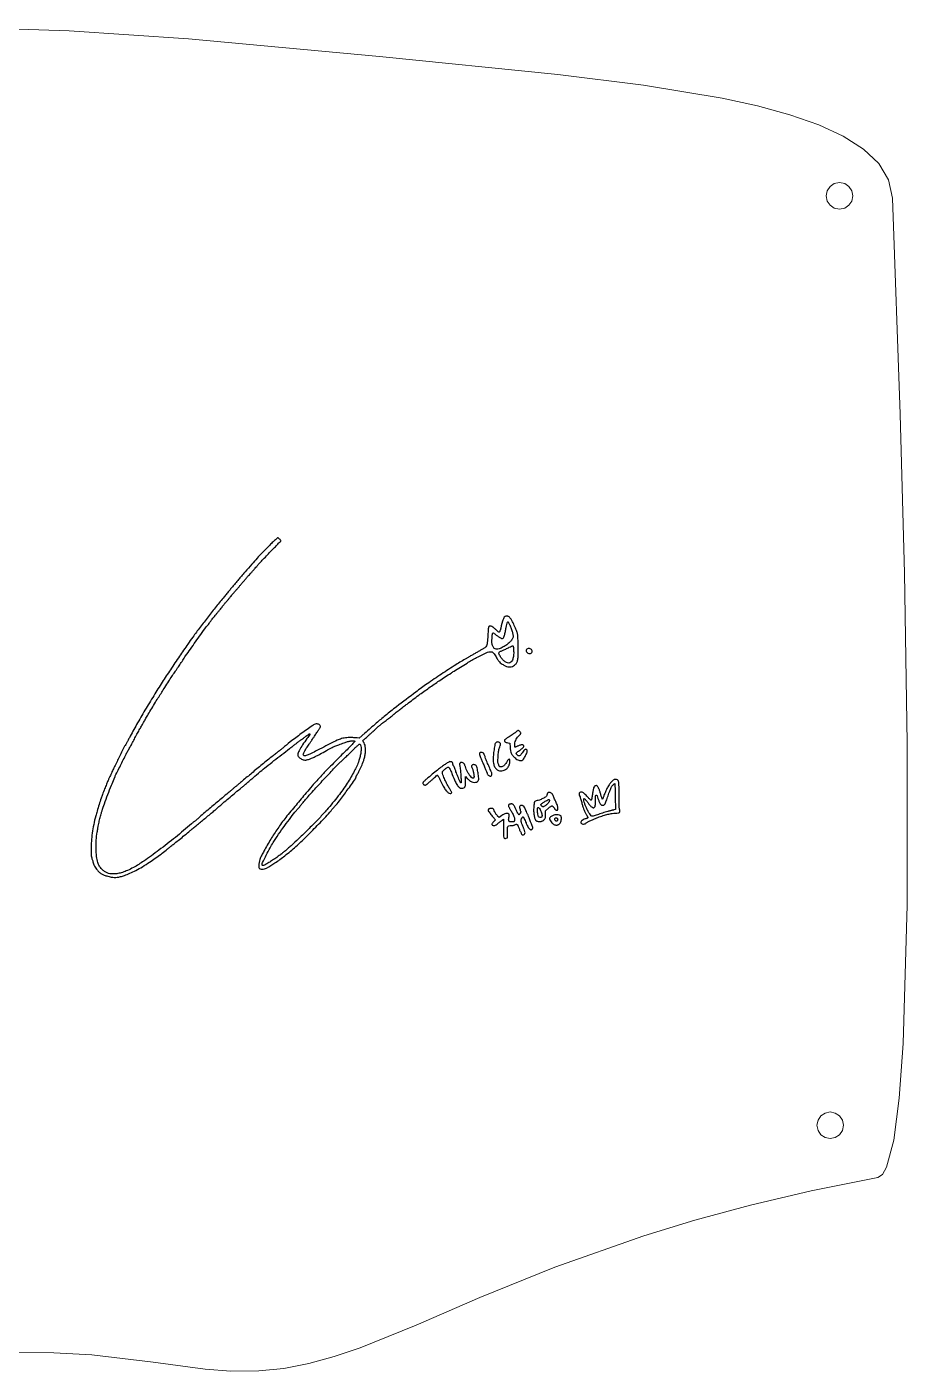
# Model space of a CAD drawing. Extents: x -219 to 329, y -29 to 491.
# Drawn here: x 57.1 to 135.1, y 243.7 to 362.7 of the extents above; entities that cross this region are included whole.
import ezdxf

# ---------------------------------------------------------------- set-up
doc = ezdxf.new("R2010")
doc.units = 0
doc.header["$MEASUREMENT"] = 0
doc.layers.get('0').update_dxf_attribs({"lineweight": 25, "true_color": 0xffffff})
doc.layers.add('Layer 1', color=7, linetype='BYLAYER', lineweight=5, true_color=0xffffff)

msp = doc.modelspace()

# ---------------------------------------------------------------- linework, layer by layer
at = {"color": 5, "true_color": 0x0000ff}
for points in [[(78.48, 316.61, 0.004495), (77.97, 316.09, 0.006115), (77.51, 315.61, 0.005534), (77.04, 315.08, 0.002839), (76.46, 314.42, -0.000094), (76.35, 314.29, -0.000046), (76.2, 314.12, -0.000045), (76.06, 313.95, -0.000066), (75.93, 313.8, 0.002058), (75.8, 313.64, 0.001431), (75.65, 313.47, 0.001443), (75.51, 313.3, 0.002982), (75.4, 313.17, -0.002163), (75.28, 313.02, -0.000525), (75.07, 312.77, -0.000538), (74.84, 312.49, -0.000536), (74.6, 312.2, 0.00417), (73.9, 311.35, 0.0035), (73.18, 310.43, 0.003519), (72.47, 309.51, 0.004387), (71.82, 308.64, 0.007785), (71.38, 308.02, 0.001735), (70.65, 306.94, 0.001876), (69.84, 305.75, 0.002433), (69.12, 304.64, 0.005765), (68.37, 303.45, 0.004825), (67.59, 302.17, 0.00488), (66.85, 300.9, 0.006477), (66.21, 299.72, -0.001253), (66.07, 299.46, -0.001869), (65.95, 299.24, -0.000783), (65.84, 299.04, -0.039809), (65.82, 299.01, 0.049856), (65.76, 298.92, 0.000238), (65.28, 297.95, 0.000888), (64.84, 297.06, 0.010154), (64.67, 296.71, -0.001344), (64.62, 296.6, -0.000633), (64.56, 296.46, -0.000627), (64.49, 296.31, -0.000884), (64.43, 296.18, 0.00786), (64.32, 295.94, 0.003374), (64.19, 295.61, 0.002733), (64.02, 295.2, 0.001398), (63.82, 294.69, 0.014538), (63.71, 294.38, 0.002674), (63.53, 293.81, 0.00303), (63.35, 293.22, 0.008098), (63.23, 292.8, 0.014383), (63.05, 292.04, 0.015913), (62.92, 291.29, 0.016453), (62.85, 290.56, 0.018087), (62.82, 289.86, 0.005035), (62.83, 289.48, 0.027007), (62.84, 289.27, 0.033283), (62.88, 289.09, 0.010204), (62.96, 288.82, 0.011761), (63.07, 288.48, 0.039797), (63.17, 288.27, 0.048655), (63.29, 288.1, 0.02471), (63.46, 287.91, 0.039925), (63.69, 287.72, 0.046887), (63.92, 287.59, 0.038988), (64.21, 287.49, 0.017611), (64.61, 287.39, 0.037566), (64.87, 287.36, 0.042056), (65.13, 287.37, 0.034347), (65.41, 287.43, 0.015077), (65.79, 287.54, 0.025358), (66.26, 287.73, 0.017152), (66.78, 287.98, 0.014959), (67.36, 288.31, 0.009911), (68, 288.72, 0.005173), (68.5, 289.06, 0.004618), (69.01, 289.43, 0.002574), (69.47, 289.77, 0.055267), (69.59, 289.88, -0.043791), (69.61, 289.9, -0.000922), (69.71, 289.98, -0.002134), (69.82, 290.07, -0.001436), (69.96, 290.18, 0.002714), (70.23, 290.4, 0.000885), (70.64, 290.72, 0.000844), (71.1, 291.1, 0.000732), (71.59, 291.51, -0.000391), (71.71, 291.6, -0.000038), (71.99, 291.83, -0.000048), (72.33, 292.11, -0.000038), (72.69, 292.41, 0.001223), (73.07, 292.72, 0.001211), (73.45, 293.04, 0.001187), (73.78, 293.31, 0.004701), (73.98, 293.49, -0.001337), (74.61, 294.04, -0.002588), (75.12, 294.47, -0.002823), (75.6, 294.87, -0.001989), (76.14, 295.32, 0.00313), (76.36, 295.5, 0.001548), (76.63, 295.73, 0.001537), (76.91, 295.97, 0.002249), (77.16, 296.18, -0.003919), (77.79, 296.73, -0.007147), (78.32, 297.16, -0.004336), (79.01, 297.7, -0.000658), (80.39, 298.77, -0.00051), (80.64, 298.96, -0.000542), (80.89, 299.15, -0.000515), (81.1, 299.31, -0.002502), (81.22, 299.4, 0.001064), (81.33, 299.48, 0.000483), (81.46, 299.58, 0.000479), (81.61, 299.69, 0.000657), (81.73, 299.78, -0.003543), (82.12, 300.07, -0.325683), (82.18, 300.07, -0.412163), (82.19, 300.01, -0.004074), (81.93, 299.65, 0.012096), (81.54, 299.09, 0.026458), (81.27, 298.64, 0.030382), (81.12, 298.29, 0.216563), (81.13, 298.12, 0.066269), (81.21, 298.01, 0.049453), (81.32, 297.92, 0.046243), (81.45, 297.84, 0.041973), (81.6, 297.78, 0.022847), (81.73, 297.75, 0.058166), (81.83, 297.75, 0.051453), (81.93, 297.77, 0.014855), (82.08, 297.81, 0.02157), (82.34, 297.91, 0.011329), (82.66, 298.06, 0.008065), (83.07, 298.27, 0.002893), (83.65, 298.59, -0.005346), (84.09, 298.83, -0.015619), (84.41, 298.98, -0.015332), (84.74, 299.11, -0.004999), (85.23, 299.29, -0.0232), (85.53, 299.38, -0.028713), (85.82, 299.44, -0.027255), (86.06, 299.45, -0.204456), (86.16, 299.41, -0.40651), (86.16, 299.39, -0.00077), (85.84, 299.05, -0.004376), (85.48, 298.67, -0.002624), (85.03, 298.23, 0.001863), (84.54, 297.74, 0.001565), (84.02, 297.21, 0.001579), (83.55, 296.73, 0.004362), (83.22, 296.39, 0.004615), (82.8, 295.92, 0.005074), (82.39, 295.46, 0.003172), (81.86, 294.84, 0.000686), (80.96, 293.77, 0.008283), (80.05, 292.66, 0.014102), (79.34, 291.69, 0.015288), (78.73, 290.75, 0.012312), (78.12, 289.7, 0.008064), (77.92, 289.32, 0.026214), (77.8, 289.05, 0.034346), (77.73, 288.82, 0.023669), (77.68, 288.55, 0.03203), (77.67, 288.31, 0.135195), (77.7, 288.18, 0.187691), (77.8, 288.11, 0.073257), (77.96, 288.09, 0.129839), (78.36, 288.19, 0.018307), (79.09, 288.64, 0.018825), (79.97, 289.28, 0.012023), (80.95, 290.09, 0.017401), (81.54, 290.64, 0.003309), (82.58, 291.68, 0.002983), (83.6, 292.74, 0.022764), (84.06, 293.26, -0.004912), (84.13, 293.36, -0.003865), (84.22, 293.46, -0.003908), (84.31, 293.56, -0.009622), (84.37, 293.63, 0.028304), (84.8, 294.13, 0.00583), (85.5, 295.08, 0.002029), (86.22, 296.1, 0.155366), (86.28, 296.28, -0.10168), (86.29, 296.31, -0.016957), (86.31, 296.35, -0.017983), (86.34, 296.4, -0.015076), (86.37, 296.45, 0.041165), (86.53, 296.73, 0.009596), (86.75, 297.21, 0.009841), (86.95, 297.71, 0.036814), (87.04, 298.04, 0.032392), (87.1, 298.39, 0.03415), (87.11, 298.75, 0.036837), (87.07, 299.06, 0.08926), (86.98, 299.27, -0.006811), (86.94, 299.34, -0.009556), (86.91, 299.39, -0.006314), (86.89, 299.44, -0.116232), (86.88, 299.46, -0.204547), (86.89, 299.48, -0.001817), (86.99, 299.58, -0.005867), (87.12, 299.69, -0.003708), (87.26, 299.82, 0.00259), (87.43, 299.97, 0.001583), (87.63, 300.15, 0.001586), (87.83, 300.33, 0.002817), (87.99, 300.48, -0.005101), (88.24, 300.71, -0.010072), (88.45, 300.88, -0.00859), (88.68, 301.07, -0.002766), (89.03, 301.33, 0.004107), (89.16, 301.44, 0.002876), (89.32, 301.56, 0.002901), (89.47, 301.68, 0.006044), (89.58, 301.78, -0.006686), (89.69, 301.87, -0.003032), (89.84, 301.99, -0.003001), (90.01, 302.12, -0.004109), (90.15, 302.23, 0.000572), (90.31, 302.35, 0.000367), (90.48, 302.48, 0.000368), (90.65, 302.61, 0.000691), (90.79, 302.71, -0.00372), (91.82, 303.49, -0.005616), (92.73, 304.14, -0.005724), (93.64, 304.77, -0.004087), (94.68, 305.45, -0.00478), (94.95, 305.62, -0.000658), (95.52, 305.98, -0.000805), (96.11, 306.34, -0.002234), (96.52, 306.59, -0.014642), (96.95, 306.83, -0.010055), (97.45, 307.08, -0.007299), (97.92, 307.29, -0.075573), (98.13, 307.34, -0.083681), (98.27, 307.34, -0.131746), (98.38, 307.28, -0.061115), (98.5, 307.14, -0.007453), (98.72, 306.79, 0.021234), (98.89, 306.54, 0.04794), (99.04, 306.37, 0.048297), (99.22, 306.24, 0.021844), (99.48, 306.09, 0.051588), (99.71, 306.01, 0.07906), (99.91, 305.99, 0.083654), (100.11, 306.03, 0.065188), (100.29, 306.14, 0.078805), (100.48, 306.33, 0.098124), (100.58, 306.56, 0.047969), (100.62, 306.93, 0.006719), (100.63, 307.69, 0.003974), (100.62, 308.09, 0.00516), (100.61, 308.47, 0.003918), (100.6, 308.78, 0.045951), (100.58, 308.9, 0.036264), (100.48, 309.21, 0.010592), (100.28, 309.66, 0.009259), (100.07, 310.11, 0.059311), (99.93, 310.31, 0.023874), (99.85, 310.4, 0.060363), (99.78, 310.45, 0.073862), (99.71, 310.48, 0.052423), (99.63, 310.49, 0.140343), (99.47, 310.45, 0.149569), (99.35, 310.33, 0.042674), (99.25, 310.06, 0.002813), (99.02, 309.23, -0.019193), (99, 309.16, -0.028713), (98.98, 309.11, -0.02796), (98.95, 309.07, -0.256082), (98.94, 309.06, -0.169338), (98.91, 309.07, -0.005287), (98.83, 309.13, -0.009776), (98.74, 309.22, -0.006554), (98.63, 309.31, 0.017453), (98.44, 309.48, 0.057408), (98.3, 309.57, 0.08966), (98.18, 309.6, 0.102335), (98.07, 309.59, 0.202822), (98.02, 309.55, 0.074587), (97.99, 309.46, 0.027086), (97.97, 309.28, 0.002807), (97.95, 308.86, -0.006665), (97.91, 308.32, -0.035005), (97.87, 308.03, -0.067619), (97.81, 307.85, -0.107344), (97.7, 307.72, -0.027129), (97.62, 307.67, -0.002614), (97.41, 307.54, -0.003319), (97.16, 307.39, -0.002616), (96.89, 307.23, 0.000031), (96.61, 307.08, 0.000038), (96.35, 306.93, 0.000032), (96.13, 306.8, 0.000266), (96.04, 306.75, 0.012478), (95.11, 306.19, 0.004729), (93.84, 305.36, 0.004798), (92.56, 304.49, 0.009668), (91.57, 303.77, 0.001457), (89.85, 302.47, 0.006731), (88.87, 301.69, 0.009228), (88.06, 301.01, 0.004611), (87.05, 300.12), (86.56, 299.68), (86.36, 299.71, 0.025343), (86.26, 299.72, 0.00665), (86.09, 299.73, 0.006737), (85.9, 299.74, 0.006858), (85.71, 299.74, 0.043517), (85.22, 299.7, 0.050447), (84.78, 299.57, 0.02243), (84.14, 299.28, 0.002332), (82.69, 298.53, -0.006352), (82.17, 298.27, -0.033434), (81.87, 298.15, -0.075072), (81.7, 298.12, -0.316166), (81.61, 298.18, -0.186867), (81.61, 298.29, -0.026628), (81.71, 298.5, -0.02249), (81.87, 298.79, -0.008855), (82.13, 299.17, 0.001933), (82.28, 299.4, 0.001532), (82.45, 299.65, 0.001548), (82.6, 299.87, 0.003871), (82.71, 300.04, -0.002225), (82.8, 300.19, -0.002089), (82.9, 300.33, -0.002077), (82.99, 300.46, -0.007201), (83.04, 300.54, 0.021135), (83.1, 300.63, 0.071152), (83.12, 300.68, 0.104419), (83.12, 300.73, 0.082637), (83.11, 300.79, 0.097126), (83.04, 300.87, 0.072282), (82.95, 300.92, 0.07157), (82.84, 300.95, 0.091151), (82.73, 300.95, 0.092754), (82.44, 300.81, 0.003325), (81.43, 300.09, 0.006751), (80.45, 299.35, 0.018223), (79.78, 298.8, -0.015087), (79.71, 298.74, -0.000722), (79.49, 298.57, -0.001182), (79.22, 298.36, -0.00085), (78.93, 298.13, 0.00419), (78.56, 297.84, 0.001884), (78.09, 297.46, 0.001865), (77.6, 297.06, 0.002539), (77.16, 296.69, -0.000005), (76.74, 296.34, -0.000005), (76.32, 295.99, -0.000005), (75.95, 295.68, -0.00002), (75.73, 295.49, -0.001301), (75.54, 295.34, -0.000843), (75.33, 295.16, -0.000847), (75.12, 294.98, -0.001606), (74.95, 294.85, 0.00532), (74.44, 294.42, 0.000997), (73.51, 293.63, 0.000478), (72.53, 292.8, 0.017956), (72.32, 292.6, -0.02066), (72.29, 292.57, -0.003728), (72.22, 292.52, -0.004015), (72.14, 292.45, -0.003624), (72.05, 292.38, 0.003541), (71.96, 292.32, 0.002823), (71.87, 292.24, 0.002853), (71.78, 292.17, 0.007189), (71.72, 292.11, -0.009053), (70.29, 290.91, -0.009075), (68.82, 289.77, -0.009246), (67.49, 288.81, -0.029561), (66.56, 288.24, -0.016907), (66.05, 287.98, -0.028201), (65.59, 287.81, -0.033071), (65.19, 287.71, -0.042986), (64.8, 287.67, -0.037222), (64.49, 287.69, -0.061856), (64.24, 287.76, -0.062432), (64.02, 287.89, -0.03869), (63.78, 288.09, -0.016468), (63.65, 288.24, -0.038894), (63.55, 288.37, -0.041853), (63.49, 288.5, -0.021991), (63.43, 288.67, -0.044185), (63.31, 289.22, -0.024658), (63.26, 289.91, -0.023468), (63.27, 290.65, -0.024697), (63.36, 291.37, 0.000055), (63.39, 291.54, 0.000062), (63.42, 291.7, 0.000057), (63.44, 291.84, 0.000344), (63.45, 291.91, -0.016308), (63.5, 292.14, -0.003104), (63.6, 292.57, -0.003352), (63.71, 292.99, -0.012142), (63.79, 293.26, -0.009748), (64, 293.89, -0.00439), (64.3, 294.71, -0.004322), (64.62, 295.52, -0.011913), (64.86, 296.08, 0.005047), (64.89, 296.15, 0.007084), (64.92, 296.22, 0.004449), (64.94, 296.28, 0.090498), (64.94, 296.3, -0.116343), (64.96, 296.35, -0.000111), (65.48, 297.39, -0.000246), (65.99, 298.41, -0.050327), (66.05, 298.5, 0.041575), (66.07, 298.54, 0.000349), (66.24, 298.85, 0.001238), (66.43, 299.2, 0.000797), (66.65, 299.61, -0.001512), (66.87, 300.03, -0.001853), (67.09, 300.42, -0.00154), (67.27, 300.75, -0.013302), (67.36, 300.89, 0.005856), (67.42, 301.01, 0.002681), (67.51, 301.15, 0.002655), (67.6, 301.31, 0.003661), (67.68, 301.45, -0.00669), (67.88, 301.8, -0.002226), (68.19, 302.32, -0.002281), (68.52, 302.87, -0.003572), (68.81, 303.33, -0.000572), (69.35, 304.18, -0.001977), (69.7, 304.73, -0.002931), (69.97, 305.15, -0.003543), (70.23, 305.54, 0.000776), (70.42, 305.81, 0.000308), (70.67, 306.19, 0.000305), (70.94, 306.59, 0.000383), (71.19, 306.97, -0.003659), (71.62, 307.58, -0.003197), (72.07, 308.23, -0.003118), (72.54, 308.88, -0.00303), (73.02, 309.53, 0.00052), (73.14, 309.68, 0.000428), (73.26, 309.85, 0.000432), (73.37, 310, 0.001152), (73.45, 310.11, -0.008489), (73.53, 310.22, -0.002626), (73.67, 310.38, -0.002626), (73.81, 310.56, -0.002885), (73.96, 310.74, 0.002515), (74.11, 310.92, 0.001988), (74.27, 311.11, 0.00201), (74.41, 311.29, 0.005001), (74.52, 311.43, -0.003998), (74.61, 311.54, -0.003756), (74.7, 311.66, -0.003737), (74.78, 311.76, -0.012929), (74.84, 311.82, 0.009341), (74.9, 311.88, 0.003272), (74.97, 311.97, 0.003247), (75.05, 312.07, 0.003792), (75.13, 312.17, -0.003879), (75.22, 312.27, -0.002125), (75.32, 312.4, -0.002118), (75.43, 312.52, -0.003379), (75.52, 312.63, 0.002832), (75.63, 312.75, 0.00092), (75.78, 312.94, 0.000917), (75.96, 313.14, 0.001032), (76.12, 313.34, -0.002604), (76.29, 313.54, -0.001814), (76.49, 313.77, -0.001829), (76.68, 313.99, -0.003789), (76.83, 314.16, 0.003242), (76.98, 314.32, 0.001837), (77.16, 314.52, 0.001834), (77.33, 314.73, 0.003019), (77.48, 314.9, -0.01196), (77.66, 315.11, -0.002805), (77.97, 315.44, -0.002889), (78.34, 315.82, -0.002836), (78.71, 316.21, 0.001959), (79.06, 316.56, 0.003164), (79.35, 316.87, 0.000573), (79.61, 317.14, 0.191236), (79.62, 317.16, 0.192031), (79.6, 317.21, 0.014779), (79.49, 317.31, 0.015389), (79.39, 317.41, 0.174552), (79.33, 317.43, 0.192096), (79.31, 317.42, 0.000716), (79.07, 317.19, 0.00355), (78.79, 316.93, 0.002206)], [(99.88, 309.71, -0.018743), (100.01, 309.39, -0.02062), (100.11, 309.06, -0.019147), (100.18, 308.78, -0.117407), (100.17, 308.64, -0.076493), (100.07, 308.41, -0.049274), (99.88, 308.18, -0.042956), (99.62, 307.96, -0.031045), (99.3, 307.76, -0.030933), (98.94, 307.59, -0.114963), (98.69, 307.56, -0.17351), (98.51, 307.64, -0.095013), (98.38, 307.84, -0.03249), (98.33, 307.97, -0.047757), (98.3, 308.09, -0.032586), (98.3, 308.24, -0.007674), (98.31, 308.5, -0.003289), (98.34, 308.9, -0.08117), (98.37, 309, -0.432801), (98.42, 309.02, -0.071181), (98.51, 308.96, 0.025942), (98.69, 308.81, 0.017666), (98.9, 308.66, 0.013304), (99.11, 308.53, 0.131275), (99.2, 308.51, 0.16657), (99.3, 308.54, 0.11862), (99.37, 308.63, 0.054916), (99.42, 308.8, 0.010593), (99.49, 309.12, -0.005613), (99.56, 309.5, -0.016211), (99.62, 309.76, -0.014484), (99.68, 309.95, -0.322834), (99.72, 309.98, -0.248967), (99.74, 309.97, -0.01309), (99.78, 309.9, -0.018113), (99.83, 309.81, -0.011943)], [(100.23, 307.31, -0.034244), (100.2, 306.91, -0.070775), (100.11, 306.6, -0.105763), (99.98, 306.41, -0.185041), (99.8, 306.34, -0.115658), (99.59, 306.39, -0.060163), (99.36, 306.54, -0.053268), (99.15, 306.76, -0.046341), (98.98, 307.04, -0.047518), (98.92, 307.19, -0.214147), (98.93, 307.28, -0.137792), (99.01, 307.35, -0.016484), (99.24, 307.45, 0.007322), (99.36, 307.51, 0.003487), (99.52, 307.58, 0.003456), (99.68, 307.66, 0.004903), (99.83, 307.73, -0.004069), (100.04, 307.83, -0.066062), (100.11, 307.86, -0.239528), (100.16, 307.85, -0.113997), (100.19, 307.8, -0.063742), (100.2, 307.74, -0.009075), (100.21, 307.62, -0.010203), (100.22, 307.47, -0.00854)], [(101.4, 307.58, 0.228613), (101.33, 307.47, 0.174541), (101.36, 307.33, 0.135788), (101.49, 307.21, 0.144258), (101.66, 307.18, 0.078686), (101.78, 307.21, 0.160613), (101.85, 307.28, 0.169547), (101.87, 307.37, 0.089645), (101.83, 307.48, 0.113459), (101.75, 307.57, 0.094438), (101.64, 307.62, 0.092118), (101.52, 307.62, 0.101231)], [(100.29, 300.13, -0.008515), (100.16, 300.03, -0.005662), (100, 299.92, -0.0057), (99.84, 299.82, -0.01108), (99.71, 299.74, 0.013146), (99.6, 299.67, 0.01693), (99.51, 299.6, 0.014801), (99.43, 299.54, 0.124328), (99.41, 299.51, 0.196823), (99.41, 299.43, 0.124699), (99.46, 299.36, 0.08483), (99.56, 299.31, 0.04798), (99.7, 299.28), (99.89, 299.25), (99.91, 298.88, 0.032014), (99.95, 298.58, 0.062622), (100.02, 298.35, 0.063576), (100.15, 298.15, 0.033966), (100.35, 297.94, 0.037863), (100.51, 297.81, 0.058701), (100.67, 297.73, 0.070029), (100.81, 297.7, 0.095827), (100.95, 297.72, 0.167139), (101.1, 297.83, 0.032994), (101.28, 298.14, 0.0316), (101.42, 298.46, 0.211613), (101.41, 298.63, 0.166138), (101.33, 298.7, 0.225726), (101.24, 298.7, 0.111445), (101.12, 298.61, 0.03297), (101, 298.42, -0.030984), (100.86, 298.22, -0.123916), (100.75, 298.13, -0.220181), (100.64, 298.13, -0.119089), (100.54, 298.21, -0.013549), (100.5, 298.25, -0.016889), (100.48, 298.3, -0.01524), (100.46, 298.33, -0.111218), (100.45, 298.35, -0.224743), (100.46, 298.37, -0.004288), (100.55, 298.45, -0.009512), (100.66, 298.54, -0.006118), (100.8, 298.64, 0.019134), (101.03, 298.83, 0.098237), (101.13, 298.96, 0.286567), (101.12, 299.04, 0.170203), (101.03, 299.1, 0.085305), (100.96, 299.11, 0.036208), (100.88, 299.09, 0.029888), (100.77, 299.06, 0.017641), (100.65, 299.01, -0.006311), (100.55, 298.97, -0.00851), (100.46, 298.93, -0.006134), (100.38, 298.9, -0.086595), (100.35, 298.89, -0.34899), (100.33, 298.91, -0.040495), (100.32, 298.97, -0.030475), (100.32, 299.05, -0.012021), (100.33, 299.17, -0.045673), (100.37, 299.39, -0.048276), (100.45, 299.59, -0.047788), (100.57, 299.77, -0.043103), (100.73, 299.94, 0.030243), (100.78, 299.99, 0.032527), (100.82, 300.05, 0.034442), (100.86, 300.1, 0.114057), (100.86, 300.14, 0.159398), (100.84, 300.2, 0.045056), (100.78, 300.28, 0.045292), (100.69, 300.35, 0.145355), (100.63, 300.37, 0.148787), (100.6, 300.36, 0.003474), (100.51, 300.3, 0.007397), (100.41, 300.22, 0.004913)], [(86.7, 298.98, -0.073943), (86.73, 298.76, -0.024744), (86.7, 298.43, -0.024085), (86.63, 298.06, -0.025842), (86.53, 297.7, -0.038272), (86.12, 296.76, -0.023417), (85.5, 295.7, -0.020575), (84.69, 294.57, -0.014475), (83.69, 293.35, -0.011259), (83.03, 292.62, -0.004985), (82.11, 291.68, -0.004913), (81.19, 290.78, -0.013503), (80.52, 290.17, -0.00117), (80.22, 289.9, -0.00173), (79.95, 289.67, -0.00077), (79.72, 289.48, -0.034138), (79.67, 289.44, 0.012369), (79.63, 289.41, 0.001192), (79.52, 289.34, 0.001516), (79.39, 289.24, 0.001197), (79.25, 289.14, -0.009049), (78.89, 288.89, -0.010493), (78.54, 288.67, -0.009174), (78.24, 288.49, -0.06701), (78.09, 288.43, -0.023532), (78.01, 288.41, -0.179791), (77.98, 288.42, -0.219733), (77.96, 288.45, -0.036477), (77.96, 288.51, -0.114347), (78, 288.67, -0.003113), (78.33, 289.34, -0.007172), (78.67, 289.98, -0.017046), (78.94, 290.45, -0.008794), (79.42, 291.18, -0.006857), (79.96, 291.95, -0.006983), (80.51, 292.68, -0.01172), (80.99, 293.28, 0.000435), (81.18, 293.5, 0.000332), (81.39, 293.75, 0.000336), (81.59, 293.98, 0.00079), (81.73, 294.16, -0.009264), (82.39, 294.92, -0.004191), (83.29, 295.9, -0.00419), (84.2, 296.87, -0.009312), (84.91, 297.58, 0.000836), (85.13, 297.8, 0.00042), (85.42, 298.07, 0.000417), (85.71, 298.36, 0.000618), (85.96, 298.61, -0.004803), (86.18, 298.82, -0.007404), (86.38, 299, -0.003057), (86.55, 299.16, -0.181069), (86.59, 299.17, -0.219077), (86.62, 299.16, -0.044277), (86.65, 299.12, -0.039202), (86.68, 299.06, -0.027849)], [(98.64, 299.29, 0.151519), (98.57, 299.16, 0.00747), (98.49, 298.67, 0.013063), (98.43, 298.17, 0.030632), (98.41, 297.79, 0.047896), (98.46, 297.39, 0.086222), (98.58, 297.09, 0.108063), (98.77, 296.89, 0.114511), (99.03, 296.8, 0.107253), (99.31, 296.82, 0.096697), (99.58, 296.96, 0.093246), (99.78, 297.2, 0.091513), (99.88, 297.49, 0.036352), (99.9, 297.74, 0.373906), (99.83, 297.82, 0.278706), (99.73, 297.77, 0.028211), (99.58, 297.54, -0.028167), (99.46, 297.35, -0.064455), (99.35, 297.24, -0.084644), (99.23, 297.17, -0.087502), (99.1, 297.15, -0.058562), (99.03, 297.15, -0.118382), (98.98, 297.18, -0.091462), (98.94, 297.23, -0.025709), (98.9, 297.32, -0.091679), (98.84, 297.58, -0.01996), (98.85, 298.05, -0.021386), (98.89, 298.52, -0.06135), (98.97, 298.84, 0.011883), (99.04, 299.03, 0.069078), (99.06, 299.13, 0.12702), (99.05, 299.21, 0.083929), (99, 299.28, 0.107413), (98.92, 299.33, 0.085007), (98.82, 299.35, 0.086172), (98.72, 299.34, 0.115442)], [(94.15, 297.37, 0.010678), (93.86, 297.16, 0.003919), (93.48, 296.86, 0.003519), (93.02, 296.49, 0.002486), (92.51, 296.07, 0.011929), (92.4, 295.97, 0.01466), (92.3, 295.88, 0.013117), (92.22, 295.79, 0.095313), (92.19, 295.75, 0.169721), (92.19, 295.67, 0.118111), (92.24, 295.6, 0.100138), (92.32, 295.55, 0.092107), (92.41, 295.54, 0.160323), (92.46, 295.55, 0.007553), (92.61, 295.66, 0.011798), (92.78, 295.81, 0.008151), (92.96, 295.97, -0.004428), (93.15, 296.14, -0.006812), (93.31, 296.28, -0.002746), (93.45, 296.4, -0.168394), (93.48, 296.41, -0.275888), (93.51, 296.39, -0.003659), (93.6, 296.23, -0.009213), (93.7, 296.03, -0.005771), (93.82, 295.79, 0.016099), (94.05, 295.34, 0.042309), (94.26, 295.04, 0.063174), (94.44, 294.86, 0.162103), (94.62, 294.8, 0.114471), (94.71, 294.82, 0.319438), (94.74, 294.88, 0.104477), (94.7, 294.98, 0.012216), (94.57, 295.2, -0.028026), (94.4, 295.49, -0.011279), (94.19, 295.91, -0.010109), (94.01, 296.32, -0.051061), (93.94, 296.57, -0.03635), (93.93, 296.67, -0.123085), (93.94, 296.74, -0.088561), (93.99, 296.8, -0.013594), (94.1, 296.91, -0.007391), (94.3, 297.07, -0.081017), (94.39, 297.12, -0.217555), (94.45, 297.12, -0.09874), (94.52, 297.06, -0.054903), (94.56, 297, -0.0066), (94.63, 296.85, -0.007792), (94.71, 296.67, -0.006336), (94.79, 296.47, 0.009914), (95.06, 295.84, 0.048221), (95.25, 295.5, 0.095886), (95.43, 295.32, 0.145431), (95.64, 295.26, 0.071246), (95.82, 295.29, 0.199518), (95.91, 295.36, 0.113661), (95.95, 295.51, 0.016774), (95.96, 295.84), (95.95, 296.29), (96.12, 296.13, 0.006643), (96.19, 296.06, 0.00496), (96.28, 295.98, 0.005015), (96.36, 295.92, 0.011378), (96.42, 295.87, 0.112577), (96.61, 295.78, 0.090262), (96.84, 295.78, 0.101591), (97.03, 295.85, 0.191134), (97.12, 295.98, 0.092637), (97.13, 296.16, 0.007467), (97.07, 296.61, 0.007296), (96.99, 297.06, 0.096525), (96.93, 297.22, 0.104975), (96.86, 297.29, 0.07915), (96.76, 297.33, 0.080384), (96.66, 297.35, 0.115078), (96.57, 297.32, 0.1211), (96.52, 297.27, 0.155547), (96.5, 297.21, 0.078074), (96.52, 297.12, 0.014883), (96.58, 296.96, -0.028814), (96.62, 296.86, -0.013706), (96.65, 296.73, -0.013535), (96.68, 296.59, -0.018694), (96.7, 296.47, -0.008752), (96.72, 296.31, -0.052993), (96.71, 296.23, -0.119278), (96.7, 296.18, -0.149521), (96.66, 296.15, -0.109096), (96.62, 296.15, -0.060814), (96.58, 296.15, -0.054951), (96.53, 296.18, -0.051236), (96.49, 296.21, -0.053718), (96.36, 296.36, -0.02101), (96.21, 296.59, -0.021185), (96.07, 296.84, -0.037538), (95.98, 297.06, 0.005786), (95.95, 297.17, 0.006235), (95.91, 297.28, 0.005919), (95.88, 297.37, 0.029486), (95.85, 297.42, 0.127583), (95.79, 297.49, 0.09101), (95.68, 297.53, 0.094772), (95.57, 297.54, 0.155283), (95.49, 297.49, 0.104983), (95.46, 297.44, 0.084175), (95.44, 297.37, 0.040668), (95.45, 297.27, 0.00659), (95.48, 297.07, -0.01638), (95.53, 296.66, -0.011377), (95.56, 296.19, -0.00554), (95.58, 295.76, -0.671547), (95.54, 295.74, -0.101508), (95.48, 295.83, -0.002249), (95.29, 296.29, -0.005282), (95.12, 296.72, -0.022683), (95.03, 296.99, 0.02301), (95, 297.07, 0.023198), (94.97, 297.14, 0.023771), (94.94, 297.2, 0.080906), (94.91, 297.24, -0.087088), (94.88, 297.27, -0.043474), (94.86, 297.32, -0.041402), (94.84, 297.37, -0.04786), (94.84, 297.42, 0.085826), (94.82, 297.51, 0.149815), (94.78, 297.56, 0.117048), (94.71, 297.6, 0.041881), (94.59, 297.61, 0.108759), (94.53, 297.59, 0.014771), (94.42, 297.54, 0.016434), (94.28, 297.46, 0.013194)], [(97.22, 298.4, 0.191703), (97.19, 298.34, 0.063136), (97.2, 298.23, 0.040376), (97.25, 298.08, 0.013905), (97.34, 297.86, -0.006109), (97.41, 297.71, -0.003179), (97.49, 297.52, -0.00316), (97.58, 297.32, -0.004816), (97.65, 297.15, 0.002864), (97.71, 296.99, 0.00397), (97.76, 296.86, 0.002494), (97.81, 296.74, 0.049155), (97.83, 296.71, -0.049529), (97.84, 296.68, -0.014419), (97.86, 296.64, -0.01434), (97.88, 296.59, -0.014883), (97.89, 296.54, 0.11406), (97.94, 296.45, 0.077158), (98.02, 296.37, 0.080885), (98.13, 296.33, 0.155843), (98.22, 296.33, 0.221534), (98.27, 296.38, 0.064828), (98.29, 296.49, 0.059859), (98.28, 296.62, 0.083668), (98.25, 296.72, -0.023625), (98.15, 296.93, -0.003417), (97.97, 297.35, -0.003669), (97.79, 297.78, -0.0195), (97.71, 298.02, 0.014389), (97.67, 298.12, 0.014818), (97.63, 298.22, 0.014697), (97.59, 298.31, 0.059077), (97.56, 298.35, 0.122489), (97.49, 298.4, 0.057534), (97.39, 298.43, 0.058309), (97.28, 298.43, 0.175605)], [(108.89, 295.83, 0.043441), (108.72, 295.62, 0.020043), (108.53, 295.31, 0.019309), (108.36, 294.95, 0.021691), (108.22, 294.6, -0.007258), (108.18, 294.49, -0.011583), (108.14, 294.39, -0.005525), (108.1, 294.3, -0.293332), (108.09, 294.29, -0.30772), (108.07, 294.3, -0.004486), (108.04, 294.4, -0.010462), (108, 294.51, -0.006492), (107.95, 294.65, 0.000108), (107.91, 294.8, 0.000107), (107.87, 294.95, 0.000105), (107.83, 295.07, 0.000424), (107.8, 295.15, 0.048445), (107.75, 295.28, 0.05011), (107.68, 295.39, 0.055714), (107.6, 295.47, 0.166605), (107.53, 295.49, 0.142807), (107.42, 295.46, 0.13394), (107.34, 295.37, 0.067053), (107.28, 295.21, 0.014238), (107.23, 294.91, -0.002229), (107.17, 294.52, -0.016725), (107.14, 294.33, -0.031259), (107.11, 294.23, -0.315905), (107.07, 294.2, -0.174532), (107.05, 294.21, -0.011209), (106.99, 294.26, -0.015315), (106.93, 294.32, -0.010743), (106.86, 294.4, 0.014286), (106.56, 294.71, 0.058762), (106.35, 294.88, 0.124403), (106.2, 294.92, 0.212787), (106.07, 294.88, 0.091582), (106.04, 294.82, 0.121637), (106.02, 294.77, 0.054101), (106.04, 294.68, 0.006541), (106.1, 294.49, -0.003621), (106.14, 294.35, -0.001935), (106.19, 294.17, -0.001926), (106.25, 293.98, -0.003006), (106.29, 293.82, 0.013958), (106.37, 293.56, 0.019753), (106.46, 293.33, 0.020204), (106.56, 293.12, 0.015673), (106.68, 292.89, -0.011125), (106.73, 292.82, -0.013854), (106.76, 292.75, -0.012135), (106.79, 292.69, -0.095211), (106.8, 292.66, -0.259453), (106.78, 292.63, -0.027431), (106.73, 292.6, -0.028378), (106.65, 292.57, -0.018884), (106.56, 292.54, 0.051297), (106.37, 292.46, 0.08396), (106.24, 292.36, 0.13005), (106.18, 292.25, 0.238059), (106.2, 292.16, 0.156224), (106.28, 292.1, 0.075289), (106.42, 292.09, 0.072996), (106.55, 292.11, 0.12233), (106.65, 292.18, -0.078929), (106.75, 292.26, -0.016283), (106.97, 292.37, -0.013207), (107.27, 292.5, -0.005148), (107.69, 292.67, -0.013672), (108.15, 292.83, -0.017712), (108.57, 292.95, -0.019745), (108.95, 293.03, -0.040596), (109.24, 293.05, 0.028459), (109.48, 293.07, 0.166417), (109.59, 293.12, 0.210729), (109.63, 293.22, 0.048565), (109.6, 293.4, -0.045527), (109.58, 293.52, -0.003253), (109.57, 293.86, -0.004555), (109.56, 294.26, -0.003423), (109.56, 294.71, 0.003759), (109.55, 295.56, 0.05336), (109.51, 295.86, 0.192863), (109.42, 295.99, 0.145886), (109.25, 296.04, 0.051786), (109.15, 296.03, 0.079533), (109.08, 296, 0.0579), (109, 295.94, 0.016306)], [(109.22, 294.51), (109.24, 293.38), (109.09, 293.34, -0.008565), (109.01, 293.32, -0.003345), (108.91, 293.29, -0.00331), (108.79, 293.26, -0.00411), (108.68, 293.23, 0.016538), (108.55, 293.2, 0.004393), (108.34, 293.13, 0.004451), (108.1, 293.06, 0.004571), (107.86, 292.98, -0.005326), (107.64, 292.9, -0.007112), (107.43, 292.84, -0.005158), (107.26, 292.79, -0.07043), (107.2, 292.78, -0.199174), (107.09, 292.82, -0.037137), (106.96, 292.98, -0.032246), (106.82, 293.21, -0.018307), (106.67, 293.51, -0.018518), (106.56, 293.77, -0.021012), (106.48, 294.03, -0.01498), (106.43, 294.26, -0.252504), (106.45, 294.33, -0.400109), (106.49, 294.33, -0.021865), (106.6, 294.22, -0.022274), (106.73, 294.07, -0.010027), (106.89, 293.85, 0.026211), (106.96, 293.77, 0.02114), (107.03, 293.69, 0.021627), (107.11, 293.62, 0.050172), (107.17, 293.58, 0.015937), (107.26, 293.54, 0.105048), (107.3, 293.53, 0.151486), (107.34, 293.54, 0.044749), (107.39, 293.58, 0.118329), (107.43, 293.64, 0.045615), (107.45, 293.74, 0.026504), (107.46, 293.89, 0.006246), (107.46, 294.14, -0.006405), (107.47, 294.37, -0.021716), (107.48, 294.52, -0.027773), (107.49, 294.62, -0.260604), (107.52, 294.65, -0.145461), (107.55, 294.65, -0.102203), (107.57, 294.64, -0.085578), (107.59, 294.62, -0.067107), (107.61, 294.59, 0.013205), (107.69, 294.35, 0.010761), (107.78, 294.11, 0.007614), (107.88, 293.89, 0.089341), (107.93, 293.81, 0.111143), (108.01, 293.76, 0.09508), (108.11, 293.75, 0.09414), (108.2, 293.77, 0.106266), (108.28, 293.82, 0.081016), (108.32, 293.88, 0.007051), (108.39, 294.04, 0.009122), (108.46, 294.24, 0.006963), (108.54, 294.46, -0.005563), (108.7, 294.93, -0.020216), (108.82, 295.23, -0.031951), (108.92, 295.43, -0.068377), (109.03, 295.56, -0.014269), (109.08, 295.6, -0.023211), (109.13, 295.64, -0.019529), (109.16, 295.66, -0.338285), (109.18, 295.66, -0.188662), (109.18, 295.64, -0.000332), (109.2, 295.31, -0.002386), (109.21, 294.95, -0.001467)], [(103.21, 294.8, 0.034982), (103.19, 294.76, 0.023185), (103.18, 294.71, 0.023361), (103.17, 294.66, 0.041367), (103.16, 294.62, -0.257694), (103.11, 294.52, -0.01661), (102.81, 294.35, -0.022414), (102.5, 294.2, -0.101823), (102.3, 294.16, 0.116389), (102.16, 294.12, 0.170435), (102.08, 294.04, 0.082514), (102.03, 293.86, 0.014205), (102, 293.51, 0.025752), (102, 293.13, 0.034295), (102.05, 292.79, 0.037764), (102.12, 292.51, 0.149672), (102.23, 292.38, 0.084263), (102.27, 292.35, 0.025148), (102.35, 292.33, 0.024441), (102.44, 292.32, 0.024204), (102.53, 292.32, 0.026186), (102.65, 292.32, 0.060825), (102.73, 292.34, 0.063961), (102.81, 292.38, 0.031635), (102.9, 292.45, 0.032589), (102.99, 292.54, 0.101631), (103.03, 292.61, 0.067432), (103.05, 292.71, 0.00908), (103.05, 292.93), (103.05, 293.27), (103.3, 293.48, -0.017127), (103.41, 293.57, -0.024949), (103.51, 293.64, -0.025529), (103.59, 293.68, -0.148535), (103.64, 293.69, -0.128362), (103.68, 293.67, -0.035949), (103.73, 293.62, -0.03374), (103.78, 293.56, -0.029894), (103.83, 293.49, 0.024698), (103.88, 293.4, 0.063046), (103.93, 293.35, 0.086918), (103.98, 293.32, 0.091356), (104.04, 293.31, 0.320247), (104.13, 293.37, 0.121996), (104.15, 293.54, 0.056805), (104.07, 293.81, 0.019444), (103.9, 294.19, -0.003271), (103.81, 294.38, -0.004914), (103.74, 294.54, -0.002119), (103.68, 294.68, -0.104889), (103.67, 294.71, 0.216427), (103.65, 294.76, 0.044239), (103.56, 294.83, 0.045603), (103.45, 294.88, 0.09002), (103.36, 294.89, 0.076383), (103.32, 294.89, 0.057116), (103.28, 294.87, 0.057389), (103.24, 294.84, 0.079401)], [(103.39, 294.15, -0.163401), (103.36, 294.04, -0.027269), (103.2, 293.86, -0.02938), (103.03, 293.7, -0.113099), (102.9, 293.63, -0.04665), (102.83, 293.62, -0.098561), (102.78, 293.63, -0.096325), (102.74, 293.65, -0.043148), (102.69, 293.7, -0.030739), (102.66, 293.75, -0.083736), (102.64, 293.79, -0.126404), (102.64, 293.82, -0.127186), (102.66, 293.85, -0.057179), (102.77, 293.94, -0.007354), (103.03, 294.1, -0.002872), (103.31, 294.26, -0.255455), (103.36, 294.26, -0.149427), (103.37, 294.25, -0.046316), (103.38, 294.22, -0.041653), (103.39, 294.19, -0.035373)], [(99.84, 293.83, 0.12745), (99.78, 293.77, 0.136502), (99.76, 293.7, 0.105998), (99.79, 293.61, 0.056459), (99.85, 293.51, -0.02973), (99.89, 293.44, -0.005758), (99.96, 293.32, -0.006105), (100.05, 293.17, -0.005606), (100.13, 293.02, -0.0106), (100.22, 292.83, -0.030304), (100.27, 292.69, -0.042916), (100.3, 292.58, -0.055818), (100.3, 292.47, -0.022381), (100.29, 292.36, -0.175685), (100.26, 292.31, -0.146593), (100.21, 292.29, -0.014158), (100.08, 292.28, -0.046699), (99.9, 292.29, -0.213074), (99.81, 292.34, -0.175023), (99.78, 292.45, -0.030238), (99.81, 292.67, 0.008718), (99.84, 292.82, 0.065417), (99.84, 292.9, 0.132839), (99.82, 292.95, 0.080092), (99.78, 292.99, 0.141182), (99.67, 293.03, 0.08289), (99.54, 293.02, 0.057102), (99.38, 292.95, 0.024383), (99.18, 292.83), (98.93, 292.67), (98.81, 292.78, -0.047036), (98.76, 292.84, -0.015), (98.69, 292.94, -0.014822), (98.62, 293.06, -0.01601), (98.56, 293.18, 0.009259), (98.47, 293.36, 0.085013), (98.42, 293.43, 0.144943), (98.36, 293.46, 0.043395), (98.25, 293.47, 0.047015), (98.13, 293.46, 0.082045), (98.04, 293.42, 0.110547), (97.99, 293.37, 0.15498), (97.97, 293.31, 0.139875), (97.98, 293.25, 0.019032), (98.05, 293.16, 0.011816), (98.16, 293.01, 0.001941), (98.39, 292.72), (98.61, 292.45), (98.45, 292.29, 0.025771), (98.34, 292.17, 0.101597), (98.3, 292.08, 0.213572), (98.31, 292.02, 0.1614), (98.36, 291.98, 0.077446), (98.47, 291.95, 0.098564), (98.57, 291.97, 0.06758), (98.68, 292.03, 0.019864), (98.84, 292.14, -0.005112), (98.94, 292.23, -0.004634), (99.05, 292.31, -0.004642), (99.15, 292.38, -0.014804), (99.21, 292.42), (99.34, 292.51), (99.33, 291.7, 0.004817), (99.33, 291.12, 0.062879), (99.36, 290.9, 0.259773), (99.44, 290.82, 0.159848), (99.56, 290.83), (99.69, 290.87), (99.68, 291.36, -0.01274), (99.67, 291.72, -0.129231), (99.71, 291.86, -0.217582), (99.81, 291.93, -0.045185), (100.02, 291.95, 0.033084), (100.1, 291.95, 0.022475), (100.19, 291.97, 0.022699), (100.27, 291.99, 0.041552), (100.33, 292.02, -0.048795), (100.45, 292.07, -0.183232), (100.52, 292.06, -0.166119), (100.58, 292, -0.038601), (100.64, 291.88, 0.019542), (100.73, 291.62, 0.018941), (100.85, 291.37, 0.011595), (100.96, 291.15, 0.269164), (101.02, 291.12, 0.139161), (101.15, 291.16, 0.195922), (101.23, 291.26, 0.128695), (101.22, 291.41, 0.050668), (101.15, 291.62, -0.021742), (101.11, 291.71, -0.007557), (101.06, 291.84, -0.00749), (101, 291.98, -0.008654), (100.96, 292.12, -0.0073), (100.9, 292.32, -0.051559), (100.89, 292.42, -0.088879), (100.9, 292.5, -0.044103), (100.93, 292.59, -0.033714), (100.97, 292.65, -0.0478), (101, 292.69, -0.058089), (101.04, 292.72, -0.217254), (101.06, 292.72, -0.191539), (101.09, 292.69, -0.006355), (101.16, 292.56, -0.011269), (101.24, 292.39, -0.007513), (101.32, 292.2, 0.007935), (101.43, 291.95, 0.025583), (101.51, 291.79, 0.038876), (101.59, 291.69, 0.094461), (101.66, 291.63, 0.02083), (101.73, 291.59, 0.121102), (101.77, 291.58, 0.147804), (101.81, 291.6, 0.036148), (101.86, 291.64, 0.121747), (101.91, 291.71, 0.142939), (101.91, 291.79, 0.025271), (101.86, 291.94, 0.000566), (101.59, 292.64, 0.004103), (101.5, 292.86, 0.003569), (101.4, 293.09, 0.003592), (101.31, 293.3, 0.010564), (101.25, 293.44, 0.012564), (101.17, 293.6, 0.062991), (101.11, 293.67, 0.105745), (101.05, 293.71, 0.072795), (100.97, 293.73, 0.084163), (100.84, 293.72, 0.221408), (100.76, 293.66, 0.160907), (100.74, 293.55, 0.042397), (100.79, 293.37, -0.010871), (100.84, 293.23, -0.070443), (100.85, 293.16, -0.108418), (100.84, 293.1, -0.04214), (100.8, 293.03, -0.020902), (100.77, 292.99, -0.027537), (100.74, 292.95, -0.027238), (100.71, 292.92, -0.173747), (100.69, 292.91, -0.267572), (100.67, 292.93, -0.003872), (100.59, 293.05, -0.009427), (100.51, 293.21, -0.005931), (100.42, 293.39, 0.00521), (100.29, 293.67, 0.044525), (100.21, 293.79, 0.106562), (100.14, 293.84, 0.104835), (100.06, 293.87, 0.034085), (100, 293.87, 0.027989), (99.94, 293.86, 0.028859), (99.88, 293.85, 0.064065)], [(102.46, 293.52, -0.132109), (102.52, 293.45, -0.016984), (102.61, 293.28, -0.020992), (102.68, 293.08, -0.0364), (102.73, 292.91, -0.02649), (102.74, 292.83, -0.063747), (102.73, 292.77, -0.085669), (102.72, 292.73, -0.089619), (102.69, 292.69, -0.228473), (102.56, 292.66, -0.209731), (102.44, 292.74, -0.095943), (102.37, 292.95, -0.03585), (102.34, 293.27, -0.009653), (102.34, 293.46, -0.106383), (102.36, 293.53, -0.340158), (102.4, 293.55, -0.09403)], [(103.72, 292.84, 0.045013), (103.5, 292.72, 0.167347), (103.41, 292.6, 0.194039), (103.42, 292.46, 0.063261), (103.54, 292.28, 0.024649), (103.67, 292.14, 0.05679), (103.78, 292.06, 0.070746), (103.89, 292.01, 0.0617), (104.01, 292, 0.058749), (104.12, 292.01, 0.082211), (104.21, 292.05, 0.070025), (104.29, 292.11, 0.031529), (104.37, 292.22, 0.101029), (104.43, 292.36, 0.044218), (104.45, 292.55, 0.042901), (104.44, 292.73, 0.184689), (104.39, 292.82, 0.126442), (104.27, 292.87, 0.037773), (104.08, 292.9, 0.038509), (103.87, 292.89, 0.07716)], [(104.08, 292.6, -0.191591), (104.12, 292.54, -0.116477), (104.12, 292.45, -0.122978), (104.08, 292.37, -0.219997), (104.02, 292.34, -0.132715), (103.95, 292.36, -0.112211), (103.89, 292.41, -0.111617), (103.86, 292.49, -0.130184), (103.87, 292.56, -0.115096), (103.9, 292.61, -0.146092), (103.95, 292.63, -0.119659), (104.01, 292.63, -0.063668)]]:
    msp.add_lwpolyline(points, format="xyb", close=True, dxfattribs=at)
at = {"layer": 'Layer 1'}
for p, q in [((60.89, 362.3), (50.8, 362.65)), ((71.43, 361.59), (60.89, 362.3)), ((88.34, 360.03), (71.43, 361.59)), ((104.13, 358.43), (88.34, 360.03)), ((111.72, 357.5), (104.13, 358.43)), ((118.68, 356.34), (111.72, 357.5)), ((121.82, 355.65), (118.68, 356.34)), ((124.68, 354.87), (121.82, 355.65)), ((127.23, 353.98), (124.68, 354.87)), ((129.41, 352.97), (127.23, 353.98)), ((131.19, 351.83), (129.41, 352.97)), ((132.54, 350.55), (131.19, 351.83)), ((133.4, 349.11), (132.54, 350.55)), ((128.24, 348.53), (128.61, 348.78)), ((128.61, 348.78), (129.07, 348.87)), ((129.07, 348.87), (129.53, 348.78)), ((129.53, 348.78), (129.9, 348.52)), ((133.75, 347.5), (133.4, 349.11)), ((127.9, 347.69), (127.99, 348.15)), ((127.99, 347.24), (127.9, 347.69)), ((127.99, 348.15), (128.24, 348.53)), ((129.9, 348.52), (130.15, 348.15)), ((130.15, 348.15), (130.24, 347.69)), ((130.24, 347.69), (130.15, 347.24)), ((130.24, 347.69), (130.24, 347.69)), ((134.43, 328.37), (133.75, 347.5)), ((128.24, 346.86), (127.99, 347.24)), ((128.61, 346.61), (128.24, 346.86)), ((129.07, 346.52), (128.61, 346.61)), ((129.53, 346.61), (129.07, 346.52)), ((129.9, 346.86), (129.53, 346.61)), ((130.15, 347.24), (129.9, 346.86)), ((134.81, 314.3), (134.43, 328.37)), ((135.05, 299.29), (134.81, 314.3)), ((135.06, 284.9), (135.05, 299.29)), ((134.7, 272.65), (135.06, 284.9)), ((134.35, 267.82), (134.7, 272.65)), ((133.87, 264.11), (134.35, 267.82)), ((127.79, 266.5), (128.25, 266.6)), ((128.25, 266.6), (128.7, 266.5)), ((127.07, 265.42), (127.17, 265.88)), ((127.17, 264.97), (127.07, 265.42)), ((127.17, 265.88), (127.42, 266.25)), ((127.42, 266.25), (127.79, 266.5)), ((128.7, 266.5), (129.08, 266.25)), ((129.08, 266.25), (129.33, 265.88)), ((129.33, 265.88), (129.42, 265.42)), ((129.42, 265.42), (129.33, 264.97)), ((129.42, 265.42), (129.42, 265.42)), ((127.42, 264.59), (127.17, 264.97)), ((127.79, 264.34), (127.42, 264.59)), ((128.25, 264.25), (127.79, 264.34)), ((128.7, 264.34), (128.25, 264.25)), ((129.08, 264.59), (128.7, 264.34)), ((129.33, 264.97), (129.08, 264.59)), ((133.24, 261.71), (133.87, 264.11)), ((126.57, 259.62), (132.46, 260.81)), ((132.46, 260.81), (132.87, 261.06)), ((132.87, 261.06), (133.24, 261.71)), ((121.19, 258.35), (126.57, 259.62)), ((116.26, 257.02), (121.19, 258.35)), ((111.75, 255.64), (116.26, 257.02)), ((103.86, 252.86), (111.75, 255.64)), ((97.23, 250.17), (103.86, 252.86)), ((91.59, 247.74), (97.23, 250.17)), ((86.63, 245.73), (91.59, 247.74)), ((55.55, 245.3), (59.52, 245.29)), ((59.52, 245.29), (62.89, 245.11)), ((84.33, 244.94), (86.63, 245.73)), ((62.89, 245.11), (68.32, 244.46)), ((68.32, 244.46), (72.91, 243.83)), ((79.88, 243.89), (82.09, 244.32)), ((82.09, 244.32), (84.33, 244.94)), ((72.91, 243.83), (75.2, 243.66)), ((75.2, 243.66), (77.67, 243.67)), ((77.67, 243.67), (79.88, 243.89)), ((77.67, 243.67), (77.67, 243.67))]:
    msp.add_line(p, q, dxfattribs=at)

doc.saveas('drawing.dxf')
